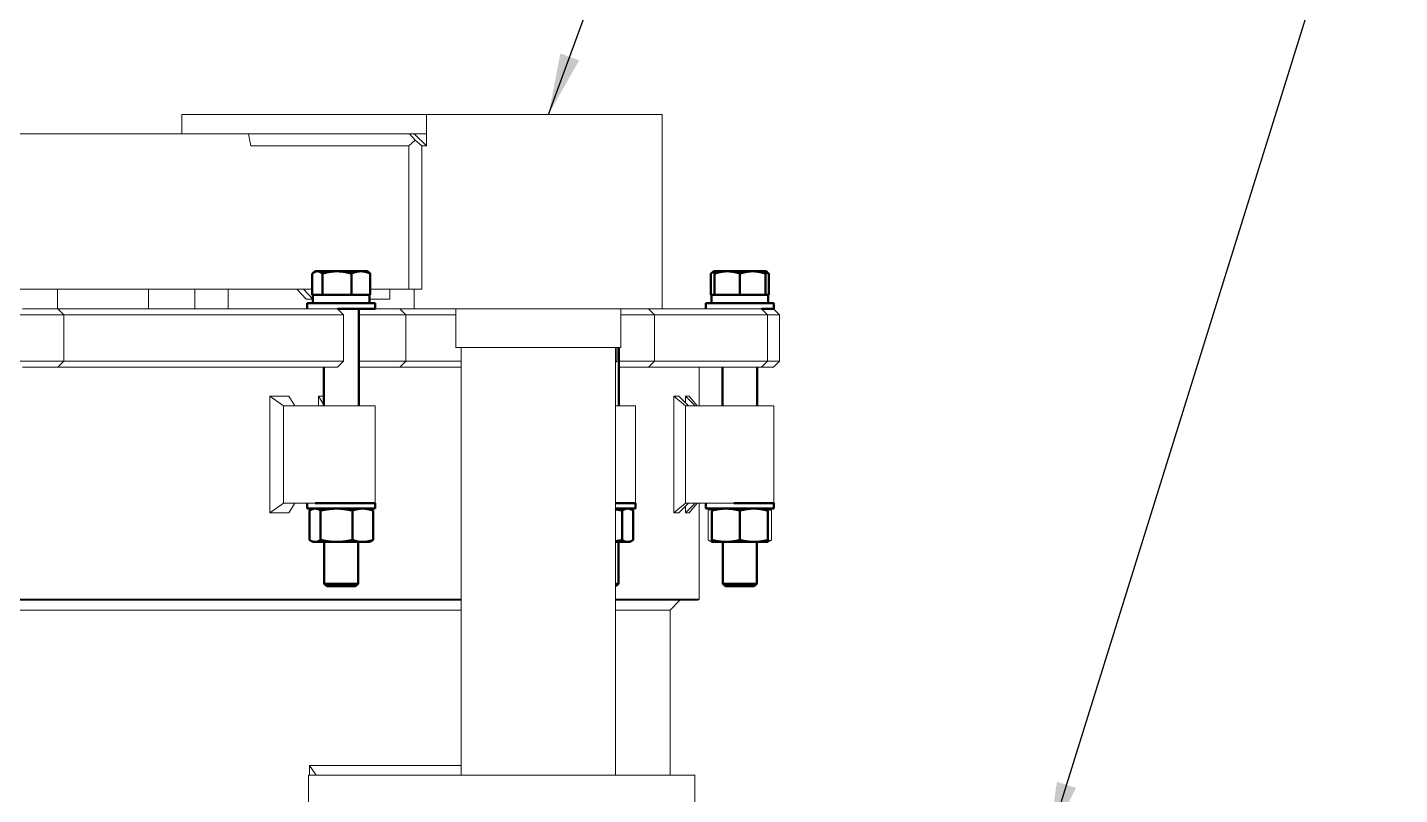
# Model space of a CAD drawing. Header units: inches. Extents: x 20 to 536, y 8 to 344.
# Drawn here: x 427.7 to 463.02, y 121.37 to 141.1 of the extents above; entities that cross this region are included whole.
import ezdxf

# ---------------------------------------------------------------- set-up
doc = ezdxf.new("R2010")
doc.units = ezdxf.units.IN
doc.header["$LTSCALE"] = 16
doc.header["$MEASUREMENT"] = 0
doc.layers.add('Symbol (ANSI)', color=7, linetype='Continuous', lineweight=25)
doc.layers.add('Visible (ANSI)', color=7, linetype='Continuous', lineweight=50)
doc.styles.add('Standard D-E', font='arial.ttf')
doc.dimstyles.new('in [mm] D-E NeptuneBenson$7', dxfattribs={"dimscale": 16, "dimtxt": 0.15, "dimasz": 0.098425, "dimexe": 0.125, "dimexo": 0.063, "dimgap": 0.031496, "dimtad": 0, "dimtih": 1, "dimtoh": 1, "dimdec": 4, "dimrnd": 1e-08, "dimzin": 3, "dimdsep": 46, "dimlunit": 5, "dimtxsty": 'Standard D-E', "dimcen": 0.09, "dimdle": 0.393701, "dimclrd": 256, "dimclre": 256, "dimclrt": 256, "dimadec": 1, "dimazin": 1, "dimtfac": 1, "dimtofl": 0, "dimtmove": 0, "dimatfit": 3, "dimfxl": 1, "dimfrac": 1, "dimtolj": 1, "dimtzin": 4, "dimlwd": -1, "dimlwe": -1, "dimarcsym": 0})

msp = doc.modelspace()

# ---------------------------------------------------------------- linework, layer by layer
at = {"layer": 'Visible (ANSI)', "linetype": 'Continuous', "lineweight": 18}
for p, q in [((431.83144, 138.86565), (431.67177, 138.86565)), ((431.67177, 138.36565), (431.67177, 138.86565)), ((431.83144, 138.86565), (437.3712, 138.86565)), ((437.3712, 138.86565), (437.55075, 138.86565)), ((437.55075, 138.86565), (437.96563, 138.86565)), ((437.96563, 138.86565), (438.05798, 138.86565)), ((437.96563, 138.36565), (437.96563, 138.86565)), ((438.05798, 138.86565), (438.88266, 138.86565)), ((438.88266, 138.86565), (443.34485, 138.86565)), ((443.34485, 138.86565), (444.03714, 138.86565)), ((444.03714, 133.86565), (444.03714, 138.86565)), ((432.49686, 138.36565), (409.25279, 138.36565)), ((432.49686, 138.36565), (437.3712, 138.36565)), ((433.39068, 138.36565), (433.44435, 138.05315)), ((437.55075, 138.36565), (437.3712, 138.36565)), ((437.6799, 138.20408), (437.51205, 138.05315)), ((437.53001, 138.36565), (437.6799, 138.20408)), ((437.55075, 138.36565), (437.65554, 138.36565)), ((437.65554, 138.36565), (437.9668, 138.36565)), ((437.65554, 138.36565), (437.9668, 138.05315)), ((437.84774, 138.05315), (437.6799, 138.20408)), ((437.9668, 138.36565), (437.9668, 138.05315)), ((437.51205, 138.05315), (433.44435, 138.05315)), ((437.51205, 134.36565), (437.51205, 138.05315)), ((437.9668, 138.05315), (437.84774, 138.05315)), ((437.84774, 134.36565), (437.84774, 138.05315)), ((427.40742, 134.36565), (435.02939, 134.36565)), ((428.46581, 134.36565), (428.46581, 133.86565)), ((430.81337, 134.36565), (430.81337, 133.86565)), ((432.00738, 133.86565), (432.00738, 134.36565)), ((432.86698, 133.86565), (432.86698, 134.36565)), ((434.86711, 134.11565), (434.63236, 134.36565)), ((434.80428, 134.36565), (435.03903, 134.11565)), ((436.52185, 134.36565), (437.51205, 134.36565)), ((437.02977, 134.11565), (437.02977, 134.36565)), ((437.84774, 134.36565), (437.51205, 134.36565)), ((437.65584, 134.36565), (437.65584, 133.86565)), ((435.03903, 134.11565), (434.86711, 134.11565)), ((435.03903, 134.11565), (435.04612, 134.11565)), ((436.50512, 134.11565), (437.02977, 134.11565)), ((427.75173, 133.71065), (427.42557, 133.71065)), ((427.57122, 133.86565), (427.69516, 133.86565)), ((427.69516, 133.86565), (427.95175, 133.86565)), ((428.00961, 133.71065), (427.75173, 133.71065)), ((427.95175, 133.86565), (428.48132, 133.86565)), ((428.63632, 133.71065), (428.00961, 133.71065)), ((428.48132, 133.86565), (432.76805, 133.86565)), ((428.48132, 133.86565), (428.63632, 133.71065)), ((432.85708, 133.71065), (428.63632, 133.71065)), ((428.63632, 133.71065), (428.63632, 132.52065)), ((433.64602, 133.86565), (432.76805, 133.86565)), ((432.85708, 133.71065), (433.52728, 133.71065)), ((433.52728, 133.71065), (434.14192, 133.71065)), ((434.26066, 133.86565), (433.64602, 133.86565)), ((435.52474, 133.71065), (434.14192, 133.71065)), ((434.26066, 133.86565), (435.42914, 133.86565)), ((435.42914, 133.86565), (435.64569, 133.86565)), ((435.74238, 133.71065), (435.52474, 133.71065)), ((435.64569, 133.86565), (435.68143, 133.86565)), ((435.68143, 133.86565), (435.83643, 133.71065)), ((435.83643, 133.71065), (435.74238, 133.71065)), ((435.83643, 133.71065), (435.83643, 132.52065)), ((436.22312, 133.71065), (436.54398, 133.71065)), ((436.90083, 133.71065), (436.54398, 133.71065)), ((436.66272, 133.86565), (436.65031, 133.86565)), ((436.66272, 133.86565), (436.79832, 133.86565)), ((436.79832, 133.86565), (437.00458, 133.86565)), ((437.10813, 133.71065), (436.90083, 133.71065)), ((437.00458, 133.86565), (437.28505, 133.86565)), ((437.44005, 133.71065), (437.10813, 133.71065)), ((437.28505, 133.86565), (437.68911, 133.86565)), ((437.28505, 133.86565), (437.44005, 133.71065)), ((438.72149, 133.71065), (437.44005, 133.71065)), ((437.44005, 133.71065), (437.44005, 132.52065)), ((438.05798, 133.86565), (437.68911, 133.86565)), ((438.88266, 133.86565), (438.05798, 133.86565)), ((438.72149, 133.86565), (438.72149, 132.86565)), ((443.34485, 133.86565), (438.88266, 133.86565)), ((442.97149, 133.86565), (442.97149, 132.86565)), ((442.97149, 133.71065), (443.24333, 133.71065)), ((443.58784, 133.71065), (443.24333, 133.71065)), ((444.03714, 133.86565), (443.34485, 133.86565)), ((443.71955, 133.71065), (443.58784, 133.71065)), ((443.68227, 133.86565), (443.83727, 133.71065)), ((443.83727, 133.71065), (443.71955, 133.71065)), ((444.02382, 133.71065), (443.83727, 133.71065)), ((443.83727, 133.71065), (443.83727, 132.52065)), ((444.02382, 133.71065), (444.59373, 133.71065)), ((444.62065, 133.86565), (444.03714, 133.86565)), ((444.59373, 133.71065), (445.53542, 133.71065)), ((445.56233, 133.86565), (444.62065, 133.86565)), ((446.68751, 133.71065), (445.53542, 133.71065)), ((445.56233, 133.86565), (446.53585, 133.86565)), ((446.53585, 133.86565), (446.59165, 133.86565)), ((446.59165, 133.86565), (446.59353, 133.86565)), ((446.59353, 133.86565), (446.74853, 133.71065)), ((446.74359, 133.71065), (446.68751, 133.71065)), ((446.74853, 133.71065), (446.74359, 133.71065)), ((447.00619, 133.71065), (446.74853, 133.71065)), ((446.74853, 133.71065), (446.74853, 132.52065)), ((446.90136, 133.86565), (447.05636, 133.71065)), ((447.04643, 133.71065), (447.00619, 133.71065)), ((447.05636, 133.71065), (447.04643, 133.71065)), ((447.05636, 133.71065), (447.05636, 132.52065)), ((438.72149, 132.86565), (442.97149, 132.86565)), ((438.86149, 132.86565), (438.86149, 121.86565)), ((442.83149, 132.86565), (442.83149, 121.86565)), ((442.86833, 132.86565), (442.86833, 132.52065)), ((427.42557, 132.52065), (427.75173, 132.52065)), ((427.75173, 132.52065), (428.00961, 132.52065)), ((428.00961, 132.52065), (428.63632, 132.52065)), ((428.48132, 132.36565), (428.63632, 132.52065)), ((428.63632, 132.52065), (432.85708, 132.52065)), ((433.52728, 132.52065), (432.85708, 132.52065)), ((434.14192, 132.52065), (433.52728, 132.52065)), ((434.14192, 132.52065), (435.52474, 132.52065)), ((435.52474, 132.52065), (435.74238, 132.52065)), ((435.68143, 132.36565), (435.83643, 132.52065)), ((435.74238, 132.52065), (435.83643, 132.52065)), ((436.54398, 132.52065), (436.22312, 132.52065)), ((436.54398, 132.52065), (436.90083, 132.52065)), ((436.90083, 132.52065), (437.10813, 132.52065)), ((437.10813, 132.52065), (437.44005, 132.52065)), ((437.28505, 132.36565), (437.44005, 132.52065)), ((437.44005, 132.52065), (438.86149, 132.52065)), ((442.83149, 132.52065), (442.83171, 132.52065)), ((442.83149, 132.48382), (442.86833, 132.52065)), ((442.83171, 132.52065), (442.86833, 132.52065)), ((443.24333, 132.52065), (442.92167, 132.52065)), ((443.24333, 132.52065), (443.58784, 132.52065)), ((443.58784, 132.52065), (443.71955, 132.52065)), ((443.68227, 132.36565), (443.83727, 132.52065)), ((443.71955, 132.52065), (443.83727, 132.52065)), ((443.83727, 132.52065), (444.02382, 132.52065)), ((444.59373, 132.52065), (444.02382, 132.52065)), ((445.53542, 132.52065), (444.59373, 132.52065)), ((445.53542, 132.52065), (446.68751, 132.52065)), ((446.59353, 132.36565), (446.74853, 132.52065)), ((446.68751, 132.52065), (446.74359, 132.52065)), ((446.74359, 132.52065), (446.74853, 132.52065)), ((446.74853, 132.52065), (447.00619, 132.52065)), ((446.90136, 132.36565), (447.05636, 132.52065)), ((447.00619, 132.52065), (447.04643, 132.52065)), ((447.04643, 132.52065), (447.05636, 132.52065)), ((427.69516, 132.36565), (427.57122, 132.36565)), ((427.95175, 132.36565), (427.69516, 132.36565)), ((428.48132, 132.36565), (427.95175, 132.36565)), ((433.20069, 132.36565), (428.48132, 132.36565)), ((433.20069, 132.36565), (433.64602, 132.36565)), ((433.64602, 132.36565), (434.26066, 132.36565)), ((435.42914, 132.36565), (434.26066, 132.36565)), ((435.64569, 132.36565), (435.42914, 132.36565)), ((435.68143, 132.36565), (435.64569, 132.36565)), ((436.22312, 132.36565), (436.66272, 132.36565)), ((436.79832, 132.36565), (436.66272, 132.36565)), ((437.00458, 132.36565), (436.79832, 132.36565)), ((437.28505, 132.36565), (437.00458, 132.36565)), ((438.86149, 132.36565), (437.28505, 132.36565)), ((442.92167, 132.36565), (443.32083, 132.36565)), ((443.45174, 132.36565), (443.32083, 132.36565)), ((443.5828, 132.36565), (443.45174, 132.36565)), ((443.68227, 132.36565), (443.5828, 132.36565)), ((444.13068, 132.36565), (443.68227, 132.36565)), ((444.13068, 132.36565), (444.62065, 132.36565)), ((444.62065, 132.36565), (445.56233, 132.36565)), ((444.98925, 131.36565), (444.98925, 132.36565)), ((446.53585, 132.36565), (445.56233, 132.36565)), ((446.59165, 132.36565), (446.53585, 132.36565)), ((446.59353, 132.36565), (446.59165, 132.36565)), ((446.59353, 132.36565), (446.7425, 132.36565)), ((446.85293, 132.36565), (446.7425, 132.36565)), ((446.89297, 132.36565), (446.85293, 132.36565)), ((446.90136, 132.36565), (446.89297, 132.36565)), ((433.93222, 131.61556), (433.93222, 128.61575)), ((433.93222, 131.61556), (434.42576, 131.61556)), ((433.93222, 131.61556), (434.29002, 131.36565)), ((434.42576, 131.61556), (434.58306, 131.36565)), ((435.18515, 131.61556), (435.32812, 131.39763)), ((435.18515, 131.36565), (435.18515, 131.61556)), ((435.18515, 131.61556), (435.32812, 131.61556)), ((444.33905, 131.61556), (444.33905, 128.61575)), ((444.33905, 131.61556), (444.46594, 131.61556)), ((444.33905, 131.61556), (444.63732, 131.36565)), ((444.46594, 131.61556), (444.71128, 131.36565)), ((444.63808, 131.61556), (444.88492, 131.36565)), ((444.63808, 131.44021), (444.63808, 131.61556)), ((444.63808, 131.61556), (444.72972, 131.61556)), ((444.72972, 131.61556), (444.94121, 131.36565)), ((435.10533, 131.36565), (434.29002, 131.36565)), ((434.29002, 131.36565), (434.29002, 128.86565)), ((435.10533, 131.36565), (436.65062, 131.36565)), ((436.65062, 128.86565), (436.65062, 131.36565)), ((442.83149, 131.36565), (443.34917, 131.36565)), ((443.34917, 128.86565), (443.34917, 131.36565)), ((445.88645, 131.36565), (444.63732, 131.36565)), ((444.63732, 131.36565), (444.63732, 128.86565)), ((445.88645, 131.36565), (446.91339, 131.36565)), ((446.91339, 128.86565), (446.91339, 131.36565)), ((433.93222, 128.61575), (434.29002, 128.86565)), ((434.42576, 128.61575), (433.93222, 128.61575)), ((434.29002, 128.86565), (435.10533, 128.86565)), ((434.42576, 128.61575), (434.58306, 128.86565)), ((436.65062, 128.86565), (435.10533, 128.86565)), ((443.34917, 128.86565), (442.83149, 128.86565)), ((444.33905, 128.61575), (444.63732, 128.86565)), ((444.46594, 128.61575), (444.33905, 128.61575)), ((444.46594, 128.61575), (444.71128, 128.86565)), ((444.63732, 128.86565), (445.88645, 128.86565)), ((444.63808, 128.61575), (444.88492, 128.86565)), ((444.63808, 128.61575), (444.63808, 128.79109)), ((444.72972, 128.61575), (444.63808, 128.61575)), ((444.72972, 128.61575), (444.94121, 128.86565)), ((444.98925, 126.3969), (444.98925, 128.86565)), ((445.22049, 127.9179), (445.22049, 128.67316)), ((445.31939, 128.72503), (445.2727, 128.70326)), ((446.91339, 128.86565), (445.88645, 128.86565)), ((446.75739, 128.72503), (446.80407, 128.70326)), ((446.85628, 127.9179), (446.85628, 128.67316)), ((445.31939, 127.86603), (445.2727, 127.8878)), ((446.75739, 127.86603), (446.80407, 127.8878)), ((387.98659, 126.3969), (438.86149, 126.3969)), ((438.86149, 126.36565), (388.01785, 126.36565)), ((442.83149, 126.3969), (444.98925, 126.3969)), ((444.958, 126.36565), (442.83149, 126.36565)), ((444.23995, 126.11565), (444.48995, 126.36565)), ((444.958, 126.36565), (444.98925, 126.3969)), ((438.86149, 126.11565), (416.48792, 126.11565)), ((444.23995, 126.11565), (442.83149, 126.11565)), ((444.23995, 121.86565), (444.23995, 126.11565)), ((434.95858, 122.11565), (435.12497, 121.86565)), ((434.95858, 121.86565), (434.95858, 122.11565)), ((434.95858, 122.11565), (438.86149, 122.11565)), ((434.93143, 121.86565), (438.25606, 121.86565)), ((434.93143, 121.11565), (434.93143, 121.86565)), ((444.87649, 121.86565), (438.25606, 121.86565)), ((444.87649, 121.11565), (444.87649, 121.86565))]:
    msp.add_line(p, q, dxfattribs=at)
at = {"layer": 'Visible (ANSI)'}
for p, q in [((435.02939, 134.22528), (435.02939, 134.77069)), ((435.11962, 134.82928), (435.07702, 134.80469)), ((435.15962, 134.82928), (435.11962, 134.82928)), ((435.66296, 134.82928), (435.15962, 134.82928)), ((435.28984, 134.22528), (435.28984, 134.77069)), ((436.27896, 134.82928), (435.66296, 134.82928)), ((436.03607, 134.22528), (436.03607, 134.77069)), ((436.43162, 134.82928), (436.27896, 134.82928)), ((436.43162, 134.82928), (436.47421, 134.80469)), ((436.52185, 134.22528), (436.52185, 134.77069)), ((445.29216, 134.22528), (445.29216, 134.77069)), ((445.38239, 134.82928), (445.33979, 134.80469)), ((445.38166, 134.22528), (445.38166, 134.77069)), ((445.71149, 134.82928), (445.38239, 134.82928)), ((445.38239, 134.82928), (445.38239, 134.82928)), ((445.38239, 134.82928), (445.38239, 134.82928)), ((445.38312, 134.22528), (445.38312, 134.77069)), ((446.36749, 134.82928), (445.71149, 134.82928)), ((446.03986, 134.22528), (446.03986, 134.77069)), ((446.69439, 134.82928), (446.36749, 134.82928)), ((446.69439, 134.82928), (446.73698, 134.80469)), ((446.69439, 134.82928), (446.69439, 134.82928)), ((446.69512, 134.22528), (446.69512, 134.77069)), ((446.78462, 134.22528), (446.78462, 134.77069)), ((436.65062, 134.00628), (434.90062, 134.00628)), ((434.90062, 133.86565), (434.90062, 134.00628)), ((435.15962, 134.22528), (435.02939, 134.22528)), ((435.04612, 134.22528), (436.50512, 134.22528)), ((435.04612, 134.22528), (435.04612, 134.00628)), ((435.11962, 134.22528), (435.11962, 134.22528)), ((435.28984, 134.22528), (435.15962, 134.22528)), ((435.66296, 134.22528), (435.28984, 134.22528)), ((436.03607, 134.22528), (435.66296, 134.22528)), ((436.27896, 134.22528), (436.03607, 134.22528)), ((436.52185, 134.22528), (436.27896, 134.22528)), ((436.43162, 134.22528), (436.43162, 134.22528)), ((436.50512, 134.22528), (436.50512, 134.00628)), ((436.65062, 133.86565), (436.65062, 134.00628)), ((446.91339, 134.00628), (445.16339, 134.00628)), ((445.16339, 133.86565), (445.16339, 134.00628)), ((445.38166, 134.22528), (445.29216, 134.22528)), ((445.30889, 134.22528), (446.76789, 134.22528)), ((445.30889, 134.22528), (445.30889, 134.00628)), ((445.38239, 134.22528), (445.38166, 134.22528)), ((445.38312, 134.22528), (445.38239, 134.22528)), ((445.38239, 134.22528), (445.38239, 134.22528)), ((445.71149, 134.22528), (445.38312, 134.22528)), ((446.03986, 134.22528), (445.71149, 134.22528)), ((446.36749, 134.22528), (446.03986, 134.22528)), ((446.69512, 134.22528), (446.36749, 134.22528)), ((446.69439, 134.22528), (446.69439, 134.22528)), ((446.78462, 134.22528), (446.69512, 134.22528)), ((446.76789, 134.22528), (446.76789, 134.00628)), ((446.91339, 133.86565), (446.91339, 134.00628)), ((435.68143, 133.86565), (436.65031, 133.86565)), ((436.22312, 133.86565), (436.22312, 131.36565)), ((446.59353, 133.86565), (446.91339, 133.86565)), ((442.92167, 132.86565), (442.92167, 131.36565)), ((435.32812, 132.36565), (435.32812, 131.36565)), ((445.59089, 132.36565), (445.59089, 131.36565)), ((446.48589, 132.36565), (446.48589, 131.36565)), ((434.90062, 128.72503), (434.90062, 128.86565)), ((434.90062, 128.72503), (436.65062, 128.72503)), ((434.95772, 127.9179), (434.95772, 128.67316)), ((435.05662, 128.72503), (435.00993, 128.70326)), ((436.65062, 128.86565), (435.10533, 128.86565)), ((435.24319, 127.9179), (435.24319, 128.67316)), ((436.06109, 127.9179), (436.06109, 128.67316)), ((436.49462, 128.72503), (436.54131, 128.70326)), ((436.59351, 127.9179), (436.59351, 128.67316)), ((436.65062, 128.72503), (436.65062, 128.86565)), ((443.34917, 128.86565), (442.83149, 128.86565)), ((442.83149, 128.72503), (443.34917, 128.72503)), ((443.00906, 127.9179), (443.00906, 128.67316)), ((443.19317, 128.72503), (443.23877, 128.70376)), ((443.2915, 127.9179), (443.2915, 128.67316)), ((443.34917, 128.72503), (443.34917, 128.86565)), ((445.16339, 128.72503), (445.16339, 128.86565)), ((445.16339, 128.72503), (446.91339, 128.72503)), ((445.31859, 127.9179), (445.31859, 128.67316)), ((445.31939, 128.72503), (445.31939, 128.72503)), ((445.3202, 127.9179), (445.3202, 128.67316)), ((446.91339, 128.86565), (445.88645, 128.86565)), ((446.04, 127.9179), (446.04, 128.67316)), ((446.75739, 128.72503), (446.75739, 128.72503)), ((446.75819, 127.9179), (446.75819, 128.67316)), ((446.91339, 128.72503), (446.91339, 128.86565)), ((435.05662, 127.86603), (435.00993, 127.8878)), ((436.49462, 127.86603), (436.54131, 127.8878)), ((443.19317, 127.86603), (443.23877, 127.88729)), ((435.05662, 127.86603), (435.10046, 127.86603)), ((435.10046, 127.86603), (435.65214, 127.86603)), ((435.33812, 127.86603), (435.33812, 126.79139)), ((435.65214, 127.86603), (436.3273, 127.86603)), ((436.21312, 127.86603), (436.21312, 126.79139)), ((436.3273, 127.86603), (436.49462, 127.86603)), ((442.83149, 127.86603), (443.15028, 127.86603)), ((442.91167, 127.86603), (442.91167, 126.79139)), ((443.15028, 127.86603), (443.19317, 127.86603)), ((445.31939, 127.86603), (445.6801, 127.86603)), ((445.31939, 127.86603), (445.31939, 127.86603)), ((445.31939, 127.86603), (445.31939, 127.86603)), ((445.60089, 127.86603), (445.60089, 126.79139)), ((445.6801, 127.86603), (446.3991, 127.86603)), ((446.3991, 127.86603), (446.75739, 127.86603)), ((446.47589, 127.86603), (446.47589, 126.79139)), ((446.75739, 127.86603), (446.75739, 127.86603)), ((435.33812, 126.79139), (436.21312, 126.79139)), ((435.40628, 126.72528), (435.33812, 126.79139)), ((436.14496, 126.72528), (435.40628, 126.72528)), ((436.14496, 126.72528), (436.21312, 126.79139)), ((442.83149, 126.79139), (442.91167, 126.79139)), ((442.84351, 126.72528), (442.83149, 126.72528)), ((442.84351, 126.72528), (442.91167, 126.79139)), ((445.60089, 126.79139), (446.47589, 126.79139)), ((445.66905, 126.72528), (445.60089, 126.79139)), ((446.40773, 126.72528), (445.66905, 126.72528)), ((446.40773, 126.72528), (446.47589, 126.79139))]:
    msp.add_line(p, q, dxfattribs=at)
for points, weights in [([(435.15962, 134.82928), (435.09918, 134.82928), (435.02939, 134.77069)], [1, 1.0379548493, 1]), ([(435.28984, 134.77069), (435.22006, 134.82928), (435.15962, 134.82928)], [1, 1.0379548493, 1]), ([(435.66296, 134.82928), (435.4898, 134.82928), (435.28984, 134.77069)], [1, 1.0379548493, 1]), ([(436.03607, 134.77069), (435.83612, 134.82928), (435.66296, 134.82928)], [1, 1.0379548493, 1]), ([(436.27896, 134.82928), (436.16624, 134.82928), (436.03607, 134.77069)], [1, 1.0379548493, 1]), ([(436.52185, 134.77069), (436.39169, 134.82928), (436.27896, 134.82928)], [1, 1.0379548493, 1]), ([(436.47421, 134.80469), (436.49707, 134.7915), (436.52185, 134.77069)], [1.01719100565, 1.01315491386, 1]), ([(445.38216, 134.82331), (445.34004, 134.81089), (445.29216, 134.77069)], [1.01657159114, 1.02573438582, 1]), ([(445.38239, 134.82928), (445.38205, 134.82928), (445.38166, 134.77069)], [1, 1.0379548493, 1]), ([(445.38312, 134.77069), (445.38273, 134.82928), (445.38239, 134.82928)], [1, 1.0379548493, 1]), ([(445.71149, 134.82928), (445.5591, 134.82928), (445.38312, 134.77069)], [1, 1.0379548493, 1]), ([(446.03986, 134.77069), (445.86389, 134.82928), (445.71149, 134.82928)], [1, 1.0379548493, 1]), ([(446.36749, 134.82928), (446.21544, 134.82928), (446.03986, 134.77069)], [1, 1.0379548493, 1]), ([(446.69512, 134.77069), (446.51954, 134.82928), (446.36749, 134.82928)], [1, 1.0379548493, 1]), ([(446.69439, 134.82928), (446.69473, 134.82909), (446.69512, 134.77069)], [1.00026380666, 1.03782248436, 1]), ([(446.78462, 134.77069), (446.7379, 134.79172), (446.69485, 134.80498)], [1, 1.01329823303, 1.01727786751]), ([(446.73698, 134.80469), (446.75984, 134.7915), (446.78462, 134.77069)], [1.01719100565, 1.01315491386, 1]), ([(435.10046, 128.72503), (435.03422, 128.72503), (434.95772, 128.67316)], [1, 1.0379548493, 1]), ([(435.24319, 128.67316), (435.1667, 128.72503), (435.10046, 128.72503)], [1, 1.0379548493, 1]), ([(435.65214, 128.72503), (435.46235, 128.72503), (435.24319, 128.67316)], [1, 1.0379548493, 1]), ([(436.06109, 128.67316), (435.84193, 128.72503), (435.65214, 128.72503)], [1, 1.0379548493, 1]), ([(436.3273, 128.72503), (436.20375, 128.72503), (436.06109, 128.67316)], [1, 1.0379548493, 1]), ([(436.59351, 128.67316), (436.45085, 128.72503), (436.3273, 128.72503)], [1, 1.0379548493, 1]), ([(436.54131, 128.70326), (436.56635, 128.69158), (436.59351, 128.67316)], [1.01719100565, 1.01315491386, 1]), ([(443.00906, 128.67316), (442.91614, 128.69517), (442.83149, 128.70761)], [1, 1.01575879852, 1.01843153635]), ([(443.15028, 128.72503), (443.08474, 128.72503), (443.00906, 128.67316)], [1, 1.0379548493, 1]), ([(443.2915, 128.67316), (443.21582, 128.72503), (443.15028, 128.72503)], [1, 1.0379548493, 1]), ([(445.31939, 128.72503), (445.31902, 128.72503), (445.31859, 128.67316)], [1, 1.0379548493, 1]), ([(445.3202, 128.67316), (445.31976, 128.72503), (445.31939, 128.72503)], [1, 1.0379548493, 1]), ([(445.6801, 128.72503), (445.51307, 128.72503), (445.3202, 128.67316)], [1, 1.0379548493, 1]), ([(446.04, 128.67316), (445.84713, 128.72503), (445.6801, 128.72503)], [1, 1.0379548493, 1]), ([(446.3991, 128.72503), (446.23244, 128.72503), (446.04, 128.67316)], [1, 1.0379548493, 1]), ([(446.75819, 128.67316), (446.56575, 128.72503), (446.3991, 128.72503)], [1, 1.0379548493, 1]), ([(446.75739, 128.72503), (446.75776, 128.72485), (446.75819, 128.67316)], [1.00026380666, 1.03782248436, 1]), ([(434.95772, 127.9179), (435.03422, 127.86603), (435.10046, 127.86603)], [1, 1.0379548493, 1]), ([(435.10046, 127.86603), (435.1667, 127.86603), (435.24319, 127.9179)], [1, 1.0379548493, 1]), ([(435.24319, 127.9179), (435.46235, 127.86603), (435.65214, 127.86603)], [1, 1.0379548493, 1]), ([(435.65214, 127.86603), (435.84193, 127.86603), (436.06109, 127.9179)], [1, 1.0379548493, 1]), ([(436.06109, 127.9179), (436.20375, 127.86603), (436.3273, 127.86603)], [1, 1.0379548493, 1]), ([(436.3273, 127.86603), (436.45085, 127.86603), (436.59351, 127.9179)], [1, 1.0379548493, 1]), ([(436.59351, 127.9179), (436.56635, 127.89948), (436.54131, 127.8878)], [1, 1.01315491386, 1.01719100565]), ([(442.83149, 127.88345), (442.91614, 127.89589), (443.00906, 127.9179)], [1.01843153635, 1.01575879852, 1]), ([(443.00906, 127.9179), (443.08474, 127.86603), (443.15028, 127.86603)], [1, 1.0379548493, 1]), ([(443.15028, 127.86603), (443.21582, 127.86603), (443.2915, 127.9179)], [1, 1.0379548493, 1]), ([(445.31859, 127.9179), (445.31902, 127.86603), (445.31939, 127.86603)], [1, 1.0379548493, 1]), ([(445.31939, 127.86603), (445.31976, 127.86603), (445.3202, 127.9179)], [1, 1.0379548493, 1]), ([(445.3202, 127.9179), (445.51307, 127.86603), (445.6801, 127.86603)], [1, 1.0379548493, 1]), ([(445.6801, 127.86603), (445.84713, 127.86603), (446.04, 127.9179)], [1, 1.0379548493, 1]), ([(446.04, 127.9179), (446.23244, 127.86603), (446.3991, 127.86603)], [1, 1.0379548493, 1]), ([(446.3991, 127.86603), (446.56575, 127.86603), (446.75819, 127.9179)], [1, 1.0379548493, 1]), ([(446.75819, 127.9179), (446.75776, 127.8662), (446.75739, 127.86603)], [1, 1.03782248436, 1.00026380666])]:
    msp.add_rational_spline(points, weights, degree=2, dxfattribs=at)
at = {"layer": 'Visible (ANSI)', "linetype": 'Continuous', "lineweight": 18}
for points, weights in [([(445.31914, 128.71974), (445.27297, 128.70875), (445.22049, 128.67316)], [1.01657159114, 1.02573438582, 1]), ([(446.85628, 128.67316), (446.80508, 128.69178), (446.7579, 128.70351)], [1, 1.01329823303, 1.01727786751]), ([(446.80407, 128.70326), (446.82912, 128.69158), (446.85628, 128.67316)], [1.01719100565, 1.01315491386, 1]), ([(445.22049, 127.9179), (445.27297, 127.88231), (445.31914, 127.87132)], [1, 1.02573438582, 1.01657159114]), ([(446.7579, 127.88755), (446.80508, 127.89928), (446.85628, 127.9179)], [1.01727786751, 1.01329823303, 1]), ([(446.85628, 127.9179), (446.82912, 127.89948), (446.80407, 127.8878)], [1, 1.01315491386, 1.01719100565])]:
    msp.add_rational_spline(points, weights, degree=2, dxfattribs=at)

# ---------------------------------------------------------------- leaders
at = {"layer": 'Symbol (ANSI)', "annotation_type": 0, "has_hookline": 1, "hookline_direction": 0}
for points, text_width in [([(453.97731, 120.11565), (467.64853, 163.87135), (469.22333, 163.87135)], 42.20137), ([(441.11376, 138.86565), (445.70329, 151.33562), (447.27809, 151.33562)], 9.54761)]:
    msp.add_leader(points, dimstyle='in [mm] D-E NeptuneBenson$7', override={"dimtad": 0}, dxfattribs=dict(at, text_width=text_width))

doc.saveas('drawing.dxf')
